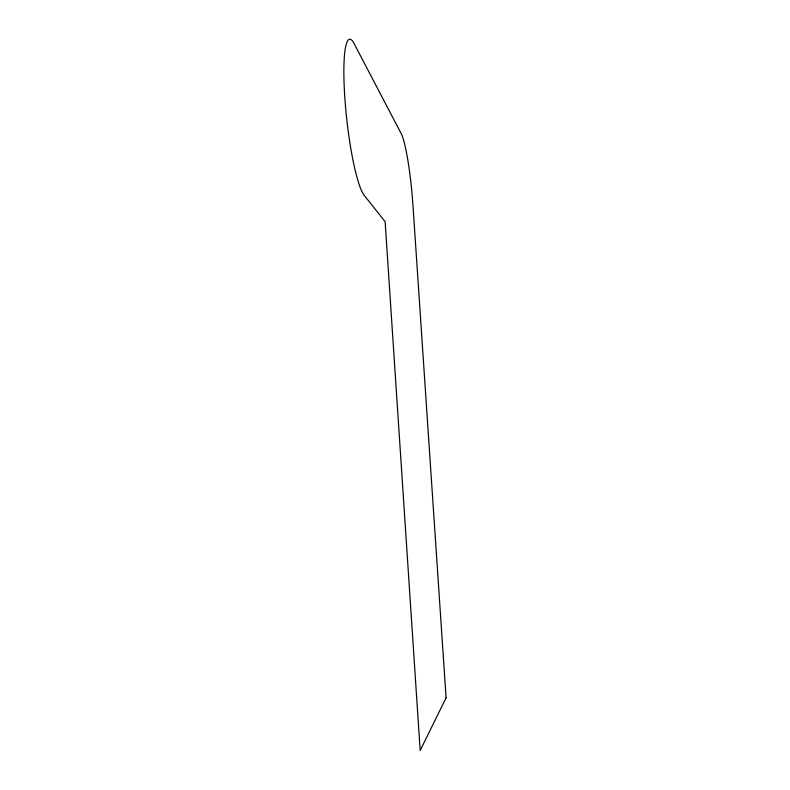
<?xml version="1.0" encoding="UTF-8"?>
<svg xmlns="http://www.w3.org/2000/svg" width="790" height="790" viewBox="0 0 790 790"><rect width="100%" height="100%" fill="white"/><g stroke="black" fill="none" stroke-linecap="round" stroke-linejoin="round"><path stroke-width="1.19" d="M446.093 697.837L420.171 750.5L385.125 221.684L364.16 195.268A79.365 11.603 83.7 0 1 344.756 96.558A79.365 11.603 83.7 0 1 354.216 43.825L401.172 133.579A60.929 7.13 84.6 0 1 412.933 205.054L446.093 697.837"/></g></svg>
